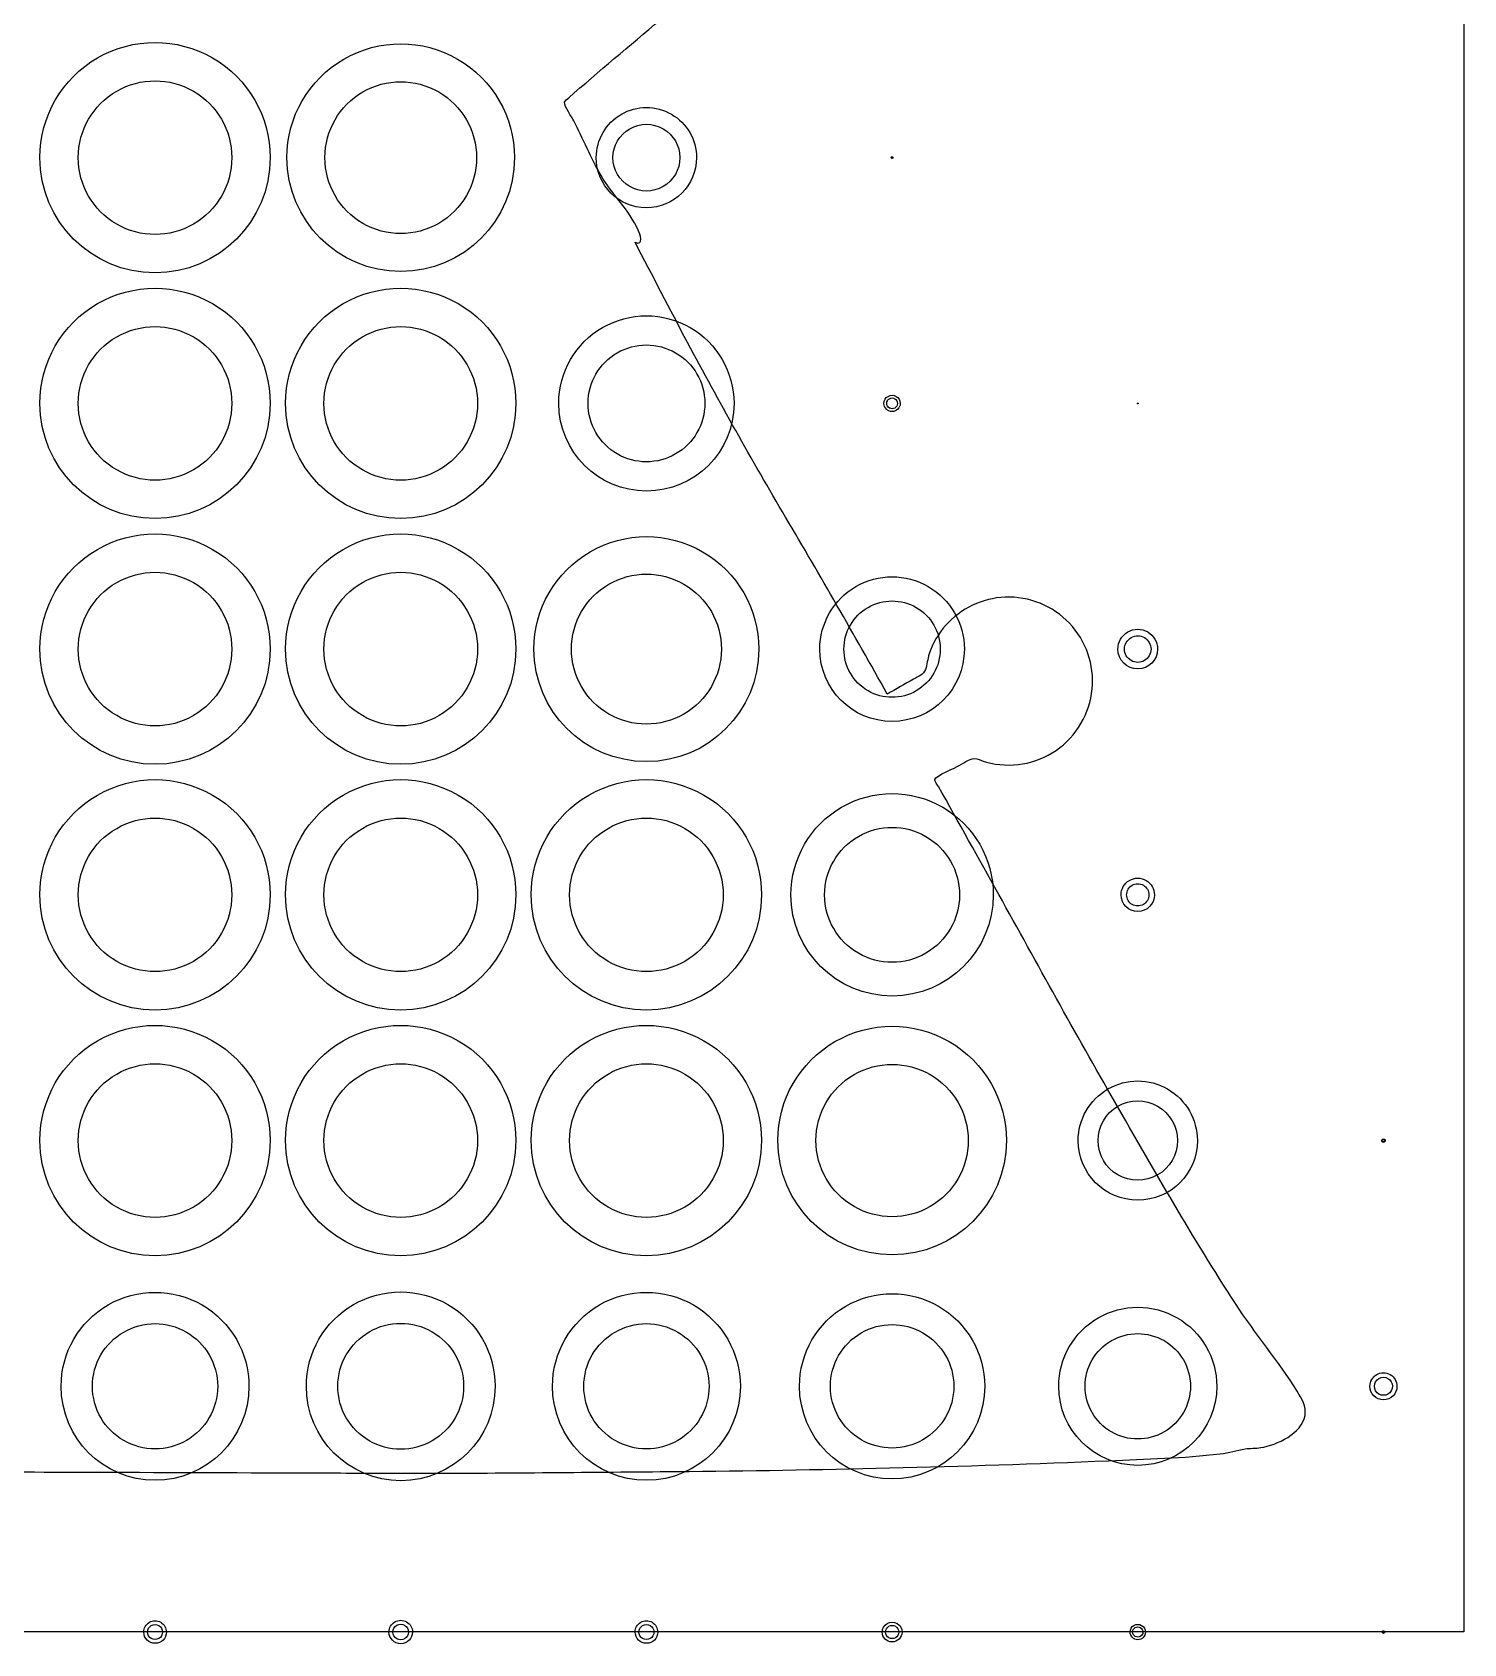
# Model space of a CAD drawing. Extents: x 9 to 391, y 39 to 560.
# Drawn here: x 297.4 to 390.6, y 39.2 to 144.2 of the extents above; entities that cross this region are included whole.
import ezdxf

# ---------------------------------------------------------------- set-up
doc = ezdxf.new("R2010")
doc.units = 0
doc.layers.add('Capa_1', color=7, linetype='CONTINUOUS')
doc.layers.add('Capa_2', color=7, linetype='CONTINUOUS')

msp = doc.modelspace()

# ---------------------------------------------------------------- linework, layer by layer
at = {"layer": 'Capa_1', "color": 7}
msp.add_lwpolyline([(9.38403, 559.9909), (390.61597, 559.9909), (390.61597, 40.0091), (9.38403, 40.0091)], close=True, dxfattribs=at)
for points in [[(332.32157, 139.881186), (334.2771, 141.616355), (336.30327, 143.278165), (338.29183, 144.975745)], [(332.65911, 138.391776), (332.54072, 138.629306), (332.02164, 139.329986), (332.05557, 139.604206)], [(332.05557, 139.604206), (332.06847, 139.708786), (332.22801, 139.797706), (332.32157, 139.881186)], [(334.43671, 134.822376), (333.77538, 135.965096), (333.24797, 137.209626), (332.65911, 138.391776)], [(336.85361, 131.274976), (336.24823, 132.594706), (335.15123, 133.587936), (334.43671, 134.822376)], [(336.64356, 130.485336), (337.24893, 130.207446), (336.96001, 131.042026), (336.85361, 131.274976)], [(340.0676, 123.945396), (338.91003, 126.116206), (337.7846, 128.305356), (336.64356, 130.485336)], [(346.45245, 112.580516), (344.24099, 116.324166), (342.11394, 120.109106), (340.0676, 123.945396)], [(353.07394, 101.062456), (350.90744, 104.927176), (348.70608, 108.766216), (346.45245, 112.580516)], [(360.74476, 107.372206), (359.26802, 107.310706), (357.8518, 106.637596), (356.87312, 105.529726)], [(364.93834, 105.673716), (363.85967, 106.810016), (362.31046, 107.437326), (360.74476, 107.372206)], [(356.87312, 105.529726), (356.39616, 104.990466), (356.02742, 104.356736), (355.79537, 103.675326)], [(366.41784, 101.400866), (366.56275, 102.959966), (366.01609, 104.538316), (364.93834, 105.673716)], [(355.79537, 103.675326), (355.68526, 103.354346), (355.67424, 102.980146), (355.55505, 102.670166)], [(354.76898, 102.030936), (354.20398, 101.708106), (353.63896, 101.385276), (353.07394, 101.062456)], [(355.55505, 102.670166), (355.41838, 102.315236), (355.13679, 102.240946), (354.76898, 102.030936)], [(364.06697, 97.398586), (365.39604, 98.310186), (366.26924, 99.796836), (366.41784, 101.400866)], [(357.75917, 96.406266), (358.17375, 96.642876), (358.46634, 96.932696), (358.90203, 96.844646)], [(358.90203, 96.844646), (359.11207, 96.802446), (359.32305, 96.687826), (359.53218, 96.630966)], [(359.53218, 96.630966), (361.07129, 96.210926), (362.75166, 96.495236), (364.06697, 97.398586)], [(356.40624, 95.050776), (356.37144, 95.113176), (356.14025, 95.418536), (356.16043, 95.491896)], [(356.16043, 95.491896), (356.23473, 95.757866), (357.51335, 96.265946), (357.75917, 96.406266)], [(360.33108, 88.019256), (359.02311, 90.363396), (357.71422, 92.706626), (356.40624, 95.050776)], [(367.88632, 74.508316), (365.3089, 78.976496), (362.84522, 83.514386), (360.33108, 88.019256)], [(375.74974, 61.37982), (372.96779, 65.65542), (370.43439, 70.09058), (367.88632, 74.508316)], [(379.77365, 55.66436), (378.53998, 57.6325), (377.0192, 59.4282), (375.74974, 61.37982)], [(380.27813, 54.09335), (380.37723, 54.6583), (380.06166, 55.20489), (379.77365, 55.66436)], [(377.40168, 51.99592), (378.44366, 52.17017), (380.07083, 52.9112), (380.27813, 54.09335)], [(367.4754, 51.14666), (369.90147, 51.24936), (372.34132, 51.30899), (374.75456, 51.59422)], [(374.75456, 51.59422), (375.31497, 51.66022), (375.83598, 51.79965), (376.38081, 51.91062)], [(376.38081, 51.91062), (376.70184, 51.97582), (377.05956, 51.93822), (377.40168, 51.99592)], [(282.49018, 50.46173), (289.17496, 50.43963), (295.85976, 50.41773), (302.54454, 50.39573)], [(302.54454, 50.39573), (307.39302, 50.38013), (312.24152, 50.36373), (317.09001, 50.34793)], [(322.93277, 50.32863), (328.39122, 50.33763), (333.84967, 50.40293), (339.3072, 50.44049)], [(339.3072, 50.44049), (343.9429, 50.47249), (348.57768, 50.57163), (353.21245, 50.67618)], [(353.21245, 50.67618), (357.96737, 50.78352), (362.72413, 50.94489), (367.4754, 51.14666)], [(317.09001, 50.34793), (319.03728, 50.34193), (320.98549, 50.32583), (322.93277, 50.32863)]]:
    msp.add_open_spline(points, degree=3, dxfattribs=at)
at = {"layer": 'Capa_2', "color": 5}
for points in [[(310.38403, 135.990904)], [(326.325198, 135.990912)], [(339.560496, 135.990909)], [(353.423241, 135.990905)], [(310.38403, 119.990904)], [(326.38403, 119.990904)], [(341.187949, 119.990909)], [(353.736969, 119.990904)], [(369.403631, 119.990907)], [(310.38403, 103.990914)], [(326.38403, 103.990914)], [(342.266377, 103.990909)], [(356.52128, 103.990905)], [(370.246772, 103.990909)], [(310.38403, 87.990914)], [(326.38403, 87.990914)], [(342.38403, 87.990914)], [(357.776184, 87.990913)], [(370.109519, 87.990906)], [(310.38403, 71.990914)], [(326.38403, 71.990914)], [(342.38403, 71.990914)], [(358.344809, 71.990909)], [(371.972256, 71.990906)], [(385.462462, 71.99091)], [(309.462456, 55.990913)], [(325.482066, 55.990911)], [(341.462456, 55.990913)], [(357.403634, 55.990911)], [(372.815399, 55.990907)], [(385.972265, 55.990914)], [(305.874223, 39.990907)], [(321.893833, 39.990914)], [(337.874223, 39.990907)], [(353.815401, 39.990914)], [(369.717358, 39.990907)], [(385.442852, 39.990912)]]:
    msp.add_lwpolyline(points, close=True, dxfattribs=at)
at = {"layer": 'Capa_2', "color": 7}
for points in [[(312.88403, 135.990904)], [(328.795786, 135.990912)], [(340.648731, 135.990909)], [(353.442849, 135.990905)], [(312.88403, 119.990904)], [(328.88403, 119.990904)], [(343.08991, 119.990909)], [(353.91344, 119.990904)], [(369.413434, 119.990907)], [(312.88403, 103.990914)], [(328.88403, 103.990914)], [(344.707553, 103.990909)], [(358.089908, 103.990905)], [(370.678145, 103.990909)], [(312.88403, 87.990914)], [(328.88403, 87.990914)], [(344.88403, 87.990914)], [(359.972262, 87.990913)], [(370.472264, 87.990906)], [(312.88403, 71.990914)], [(328.88403, 71.990914)], [(344.88403, 71.990914)], [(360.825201, 71.990909)], [(373.266374, 71.990906)], [(385.501678, 71.99091)], [(311.501672, 55.990913)], [(327.531086, 55.990911)], [(343.501672, 55.990913)], [(359.413438, 55.990911)], [(374.531086, 55.990907)], [(386.266383, 55.990914)], [(306.119321, 39.990907)], [(322.148735, 39.990914)], [(338.119321, 39.990907)], [(354.031087, 39.990914)], [(369.884025, 39.990907)], [(385.472263, 39.990912)]]:
    msp.add_lwpolyline(points, close=True, dxfattribs=at)
for points in [[(301.63403, 142.486095), (303.954538, 143.825841), (306.813522, 143.825841), (309.13403, 142.486095)], [(317.678139, 142.409688), (319.971347, 143.733672), (322.796696, 143.733672), (325.089904, 142.409688)], [(297.88403, 135.990904), (297.88403, 138.670396), (299.313522, 141.146349), (301.63403, 142.486095)], [(309.13403, 142.486095), (311.454538, 141.146349), (312.88403, 138.670396), (312.88403, 135.990904)], [(313.972257, 135.990912), (313.972257, 138.63888), (315.384931, 141.085704), (317.678139, 142.409688)], [(325.089904, 142.409688), (327.383112, 141.085704), (328.795786, 138.63888), (328.795786, 135.990912)], [(334.11932, 135.990909), (334.11932, 137.157276), (334.741569, 138.235043), (335.751673, 138.818227)], [(335.751673, 138.818227), (336.761776, 139.40141), (338.006275, 139.40141), (339.016378, 138.818227)], [(339.016378, 138.818227), (340.026482, 138.235043), (340.648731, 137.157276), (340.648731, 135.990909)], [(305.38403, 128.490904), (301.241894, 128.490904), (297.88403, 131.848769), (297.88403, 135.990904)], [(312.88403, 135.990904), (312.88403, 131.848769), (309.526165, 128.490904), (305.38403, 128.490904)], [(321.384022, 128.579147), (317.290617, 128.579147), (313.972257, 131.897507), (313.972257, 135.990912)], [(328.795786, 135.990912), (328.795786, 131.897507), (325.477426, 128.579147), (321.384022, 128.579147)], [(337.384025, 132.726203), (335.580978, 132.726203), (334.11932, 134.187862), (334.11932, 135.990909)], [(340.648731, 135.990909), (340.648731, 134.187862), (339.187073, 132.726203), (337.384025, 132.726203)], [(353.325202, 135.990905), (353.325202, 136.011921), (353.336414, 136.03134), (353.354614, 136.041848)], [(353.384025, 135.932081), (353.351538, 135.932081), (353.325202, 135.958418), (353.325202, 135.990905)], [(353.354614, 136.041848), (353.372814, 136.052355), (353.395237, 136.052355), (353.413437, 136.041848)], [(353.442849, 135.990905), (353.442849, 135.958418), (353.416513, 135.932081), (353.384025, 135.932081)], [(353.413437, 136.041848), (353.431637, 136.03134), (353.442849, 136.011921), (353.442849, 135.990905)], [(301.63403, 126.486095), (303.954538, 127.825841), (306.813522, 127.825841), (309.13403, 126.486095)], [(317.63403, 126.486095), (319.954538, 127.825841), (322.813522, 127.825841), (325.13403, 126.486095)], [(297.88403, 119.990904), (297.88403, 122.670396), (299.313522, 125.146349), (301.63403, 126.486095)], [(309.13403, 126.486095), (311.454538, 125.146349), (312.88403, 122.670396), (312.88403, 119.990904)], [(313.88403, 119.990904), (313.88403, 122.670396), (315.313522, 125.146349), (317.63403, 126.486095)], [(325.13403, 126.486095), (327.454538, 125.146349), (328.88403, 122.670396), (328.88403, 119.990904)], [(334.531086, 124.932348), (336.296492, 125.951606), (338.471562, 125.951606), (340.236969, 124.932348)], [(331.678145, 119.990909), (331.678145, 122.029424), (332.76568, 123.91309), (334.531086, 124.932348)], [(340.236969, 124.932348), (342.002375, 123.91309), (343.08991, 122.029424), (343.08991, 119.990909)], [(305.38403, 112.490904), (301.241894, 112.490904), (297.88403, 115.848769), (297.88403, 119.990904)], [(312.88403, 119.990904), (312.88403, 115.848769), (309.526165, 112.490904), (305.38403, 112.490904)], [(321.38403, 112.490904), (317.241894, 112.490904), (313.88403, 115.848769), (313.88403, 119.990904)], [(328.88403, 119.990904), (328.88403, 115.848769), (325.526165, 112.490904), (321.38403, 112.490904)], [(337.384027, 114.285026), (334.232755, 114.285026), (331.678145, 116.839637), (331.678145, 119.990909)], [(343.08991, 119.990909), (343.08991, 116.839637), (340.535299, 114.285026), (337.384027, 114.285026)], [(352.854616, 119.990904), (352.854616, 120.180045), (352.955521, 120.354818), (353.119322, 120.449388)], [(353.384028, 119.461493), (353.091642, 119.461493), (352.854616, 119.698518), (352.854616, 119.990904)], [(353.119322, 120.449388), (353.283123, 120.543959), (353.484933, 120.543959), (353.648734, 120.449388)], [(353.91344, 119.990904), (353.91344, 119.698518), (353.676414, 119.461493), (353.384028, 119.461493)], [(353.648734, 120.449388), (353.812534, 120.354818), (353.91344, 120.180045), (353.91344, 119.990904)], [(369.354611, 119.990907), (369.354611, 120.001415), (369.360217, 120.011125), (369.369317, 120.016379)], [(369.384023, 119.961496), (369.367779, 119.961496), (369.354611, 119.974664), (369.354611, 119.990907)], [(369.369317, 120.016379), (369.378417, 120.021633), (369.389629, 120.021633), (369.398729, 120.016379)], [(369.413434, 119.990907), (369.413434, 119.974664), (369.400266, 119.961496), (369.384023, 119.961496)], [(369.398729, 120.016379), (369.407829, 120.011125), (369.413434, 120.001415), (369.413434, 119.990907)], [(301.63403, 110.486105), (303.954538, 111.825851), (306.813522, 111.825851), (309.13403, 110.486105)], [(317.63403, 110.486105), (319.954538, 111.825851), (322.813522, 111.825851), (325.13403, 110.486105)], [(333.722259, 110.333272), (335.988167, 111.641494), (338.77988, 111.641494), (341.045788, 110.333272)], [(297.88403, 103.990914), (297.88403, 106.670406), (299.313522, 109.146359), (301.63403, 110.486105)], [(309.13403, 110.486105), (311.454538, 109.146359), (312.88403, 106.670406), (312.88403, 103.990914)], [(313.88403, 103.990914), (313.88403, 106.670406), (315.313522, 109.146359), (317.63403, 110.486105)], [(325.13403, 110.486105), (327.454538, 109.146359), (328.88403, 106.670406), (328.88403, 103.990914)], [(330.060494, 103.990909), (330.060494, 106.607354), (331.456351, 109.025049), (333.722259, 110.333272)], [(341.045788, 110.333272), (343.311696, 109.025049), (344.707553, 106.607354), (344.707553, 103.990909)], [(351.031085, 108.066318), (352.48709, 108.906943), (354.280962, 108.906943), (355.736967, 108.066318)], [(348.678144, 103.990905), (348.678144, 105.672154), (349.57508, 107.225693), (351.031085, 108.066318)], [(355.736967, 108.066318), (357.192972, 107.225693), (358.089908, 105.672154), (358.089908, 103.990905)], [(368.08991, 103.990909), (368.08991, 104.453252), (368.336567, 104.880475), (368.736968, 105.111647)], [(368.736968, 105.111647), (369.13737, 105.342819), (369.630685, 105.342819), (370.031086, 105.111647)], [(370.031086, 105.111647), (370.431487, 104.880475), (370.678145, 104.453252), (370.678145, 103.990909)], [(305.38403, 96.490914), (301.241894, 96.490914), (297.88403, 99.848779), (297.88403, 103.990914)], [(312.88403, 103.990914), (312.88403, 99.848779), (309.526165, 96.490914), (305.38403, 96.490914)], [(321.38403, 96.490914), (317.241894, 96.490914), (313.88403, 99.848779), (313.88403, 103.990914)], [(328.88403, 103.990914), (328.88403, 99.848779), (325.526165, 96.490914), (321.38403, 96.490914)], [(337.384024, 96.66738), (333.33935, 96.66738), (330.060494, 99.946236), (330.060494, 103.990909)], [(344.707553, 103.990909), (344.707553, 99.946236), (341.428697, 96.66738), (337.384024, 96.66738)], [(353.384026, 99.285023), (350.785039, 99.285023), (348.678144, 101.391918), (348.678144, 103.990905)], [(358.089908, 103.990905), (358.089908, 101.391918), (355.983013, 99.285023), (353.384026, 99.285023)], [(369.384027, 102.696791), (368.669306, 102.696791), (368.08991, 103.276187), (368.08991, 103.990909)], [(370.678145, 103.990909), (370.678145, 103.276187), (370.098749, 102.696791), (369.384027, 102.696791)], [(301.63403, 94.486105), (303.954538, 95.825851), (306.813522, 95.825851), (309.13403, 94.486105)], [(317.63403, 94.486105), (319.954538, 95.825851), (322.813522, 95.825851), (325.13403, 94.486105)], [(333.63403, 94.486105), (335.954538, 95.825851), (338.813522, 95.825851), (341.13403, 94.486105)], [(297.88403, 87.990914), (297.88403, 90.670406), (299.313522, 93.146359), (301.63403, 94.486105)], [(309.13403, 94.486105), (311.454538, 93.146359), (312.88403, 90.670406), (312.88403, 87.990914)], [(313.88403, 87.990914), (313.88403, 90.670406), (315.313522, 93.146359), (317.63403, 94.486105)], [(325.13403, 94.486105), (327.454538, 93.146359), (328.88403, 90.670406), (328.88403, 87.990914)], [(329.88403, 87.990914), (329.88403, 90.670406), (331.313522, 93.146359), (333.63403, 94.486105)], [(341.13403, 94.486105), (343.454538, 93.146359), (344.88403, 90.670406), (344.88403, 87.990914)], [(350.089909, 93.696492), (352.128317, 94.873367), (354.639738, 94.873367), (356.678145, 93.696492)], [(346.795792, 87.990913), (346.795792, 90.344662), (348.051502, 92.519617), (350.089909, 93.696492)], [(356.678145, 93.696492), (358.716552, 92.519617), (359.972262, 90.344662), (359.972262, 87.990913)], [(368.295793, 87.990906), (368.295793, 88.379695), (368.50321, 88.738951), (368.839911, 88.933346)], [(368.839911, 88.933346), (369.176612, 89.12774), (369.591445, 89.12774), (369.928146, 88.933346)], [(369.928146, 88.933346), (370.264847, 88.738951), (370.472264, 88.379695), (370.472264, 87.990906)], [(305.38403, 80.490914), (301.241894, 80.490914), (297.88403, 83.848778), (297.88403, 87.990914)], [(312.88403, 87.990914), (312.88403, 83.848779), (309.526165, 80.490914), (305.38403, 80.490914)], [(321.38403, 80.490914), (317.241894, 80.490914), (313.88403, 83.848778), (313.88403, 87.990914)], [(328.88403, 87.990914), (328.88403, 83.848779), (325.526165, 80.490914), (321.38403, 80.490914)], [(337.38403, 80.490914), (333.241894, 80.490914), (329.88403, 83.848778), (329.88403, 87.990914)], [(344.88403, 87.990914), (344.88403, 83.848779), (341.526165, 80.490914), (337.38403, 80.490914)], [(353.384027, 81.402677), (349.745445, 81.402677), (346.795792, 84.352331), (346.795792, 87.990913)], [(359.972262, 87.990913), (359.972262, 84.352331), (357.022609, 81.402677), (353.384027, 81.402677)], [(369.384028, 86.902671), (368.783013, 86.902671), (368.295793, 87.389891), (368.295793, 87.990906)], [(370.472264, 87.990906), (370.472264, 87.389891), (369.985044, 86.902671), (369.384028, 86.902671)], [(301.63403, 78.486105), (303.954538, 79.825851), (306.813522, 79.825851), (309.13403, 78.486105)], [(317.63403, 78.486105), (319.954538, 79.825851), (322.813522, 79.825851), (325.13403, 78.486105)], [(333.63403, 78.486105), (335.954538, 79.825851), (338.813522, 79.825851), (341.13403, 78.486105)], [(349.663436, 78.435157), (351.965744, 79.764395), (354.802304, 79.764395), (357.104612, 78.435157)], [(297.88403, 71.990914), (297.88403, 74.670406), (299.313522, 77.146359), (301.63403, 78.486105)], [(309.13403, 78.486105), (311.454538, 77.146359), (312.88403, 74.670406), (312.88403, 71.990914)], [(313.88403, 71.990914), (313.88403, 74.670406), (315.313522, 77.146359), (317.63403, 78.486105)], [(325.13403, 78.486105), (327.454538, 77.146359), (328.88403, 74.670406), (328.88403, 71.990914)], [(329.88403, 71.990914), (329.88403, 74.670406), (331.313522, 77.146359), (333.63403, 78.486105)], [(341.13403, 78.486105), (343.454538, 77.146359), (344.88403, 74.670406), (344.88403, 71.990914)], [(345.942848, 71.990909), (345.942848, 74.649385), (347.361128, 77.105919), (349.663436, 78.435157)], [(357.104612, 78.435157), (359.40692, 77.105919), (360.825201, 74.649385), (360.825201, 71.990909)], [(367.442845, 75.353122), (368.644049, 76.046637), (370.123994, 76.046637), (371.325198, 75.353122)], [(365.501669, 71.990906), (365.501669, 73.377937), (366.241641, 74.659606), (367.442845, 75.353122)], [(371.325198, 75.353122), (372.526402, 74.659606), (373.266374, 73.377937), (373.266374, 71.990906)], [(305.38403, 64.490914), (301.241894, 64.490914), (297.88403, 67.848778), (297.88403, 71.990914)], [(312.88403, 71.990914), (312.88403, 67.848779), (309.526165, 64.490914), (305.38403, 64.490914)], [(321.38403, 64.490914), (317.241894, 64.490914), (313.88403, 67.848778), (313.88403, 71.990914)], [(328.88403, 71.990914), (328.88403, 67.848779), (325.526165, 64.490914), (321.38403, 64.490914)], [(337.38403, 64.490914), (333.241894, 64.490914), (329.88403, 67.848778), (329.88403, 71.990914)], [(344.88403, 71.990914), (344.88403, 67.848779), (341.526165, 64.490914), (337.38403, 64.490914)], [(353.384024, 64.549733), (349.274376, 64.549733), (345.942848, 67.881261), (345.942848, 71.990909)], [(360.825201, 71.990909), (360.825201, 67.881261), (357.493673, 64.549733), (353.384024, 64.549733)], [(369.384021, 68.108553), (367.239857, 68.108553), (365.501669, 69.846741), (365.501669, 71.990906)], [(373.266374, 71.990906), (373.266374, 69.846741), (371.528186, 68.108553), (369.384021, 68.108553)], [(385.266384, 71.99091), (385.266384, 72.032941), (385.288807, 72.07178), (385.325207, 72.092795)], [(385.384031, 71.873263), (385.319056, 71.873263), (385.266384, 71.925935), (385.266384, 71.99091)], [(385.325207, 72.092795), (385.361607, 72.113811), (385.406454, 72.113811), (385.442854, 72.092795)], [(385.501678, 71.99091), (385.501678, 71.925935), (385.449005, 71.873263), (385.384031, 71.873263)], [(385.442854, 72.092795), (385.479254, 72.07178), (385.501678, 72.032941), (385.501678, 71.99091)], [(302.325201, 61.288951), (304.218008, 62.381763), (306.550042, 62.381763), (308.442848, 61.288951)], [(318.310498, 61.31442), (320.212404, 62.412486), (322.55565, 62.412486), (324.457557, 61.31442)], [(334.325201, 61.288951), (336.218008, 62.381763), (338.550042, 62.381763), (340.442848, 61.288951)], [(350.369321, 61.212535), (352.234827, 62.289585), (354.533226, 62.289585), (356.398732, 61.212535)], [(299.266377, 55.990913), (299.266377, 58.176538), (300.432394, 60.196139), (302.325201, 61.288951)], [(308.442848, 61.288951), (310.335655, 60.196139), (311.501672, 58.176538), (311.501672, 55.990913)], [(315.236968, 55.990911), (315.236968, 58.187043), (316.408591, 60.216353), (318.310498, 61.31442)], [(324.457557, 61.31442), (326.359463, 60.216353), (327.531086, 58.187043), (327.531086, 55.990911)], [(331.266377, 55.990913), (331.266377, 58.176538), (332.432394, 60.196139), (334.325201, 61.288951)], [(340.442848, 61.288951), (342.335655, 60.196139), (343.501672, 58.176538), (343.501672, 55.990913)], [(347.354615, 55.990911), (347.354615, 58.145012), (348.503814, 60.135484), (350.369321, 61.212535)], [(356.398732, 61.212535), (358.264239, 60.135484), (359.413438, 58.145012), (359.413438, 55.990911)], [(366.810497, 60.448391), (368.403003, 61.367824), (370.365051, 61.367824), (371.957556, 60.448391)], [(364.236968, 55.990907), (364.236968, 57.829774), (365.217992, 59.528957), (366.810497, 60.448391)], [(371.957556, 60.448391), (373.550062, 59.528957), (374.531086, 57.829774), (374.531086, 55.990907)], [(384.501677, 55.990914), (384.501677, 56.306148), (384.669852, 56.597437), (384.942853, 56.755054)], [(384.942853, 56.755054), (385.215854, 56.912671), (385.552205, 56.912671), (385.825206, 56.755054)], [(385.825206, 56.755054), (386.098207, 56.597437), (386.266383, 56.306148), (386.266383, 55.990914)], [(305.384025, 49.873266), (302.005341, 49.873266), (299.266377, 52.61223), (299.266377, 55.990913)], [(311.501672, 55.990913), (311.501672, 52.61223), (308.762708, 49.873266), (305.384025, 49.873266)], [(321.384027, 49.843852), (317.9891, 49.843852), (315.236968, 52.595984), (315.236968, 55.990911)], [(327.531086, 55.990911), (327.531086, 52.595984), (324.778954, 49.843852), (321.384027, 49.843852)], [(337.384025, 49.873266), (334.005341, 49.873266), (331.266377, 52.61223), (331.266377, 55.990913)], [(343.501672, 55.990913), (343.501672, 52.61223), (340.762708, 49.873266), (337.384025, 49.873266)], [(353.384027, 49.961499), (350.054074, 49.961499), (347.354615, 52.660959), (347.354615, 55.990911)], [(359.413438, 55.990911), (359.413438, 52.660959), (356.713979, 49.961499), (353.384027, 49.961499)], [(369.384027, 50.843848), (366.541385, 50.843848), (364.236968, 53.148265), (364.236968, 55.990907)], [(374.531086, 55.990907), (374.531086, 53.148265), (372.226669, 50.843848), (369.384027, 50.843848)], [(385.38403, 55.108561), (384.89672, 55.108561), (384.501677, 55.503604), (384.501677, 55.990914)], [(386.266383, 55.990914), (386.266383, 55.503604), (385.87134, 55.108561), (385.38403, 55.108561)], [(304.648732, 39.990907), (304.648732, 40.253602), (304.788879, 40.496342), (305.016379, 40.62769)], [(305.384027, 39.255613), (304.977935, 39.255613), (304.648732, 39.584815), (304.648732, 39.990907)], [(305.016379, 40.62769), (305.24388, 40.759038), (305.524173, 40.759038), (305.751674, 40.62769)], [(306.119321, 39.990907), (306.119321, 39.584815), (305.790118, 39.255613), (305.384027, 39.255613)], [(305.751674, 40.62769), (305.979174, 40.496342), (306.119321, 40.253602), (306.119321, 39.990907)], [(320.619323, 39.990914), (320.619323, 40.264117), (320.765075, 40.516567), (321.001676, 40.653169)], [(321.384029, 39.226208), (320.961694, 39.226208), (320.619323, 39.568579), (320.619323, 39.990914)], [(321.001676, 40.653169), (321.238277, 40.78977), (321.529781, 40.78977), (321.766382, 40.653169)], [(322.148735, 39.990914), (322.148735, 39.568579), (321.806365, 39.226208), (321.384029, 39.226208)], [(321.766382, 40.653169), (322.002983, 40.516567), (322.148735, 40.264117), (322.148735, 39.990914)], [(336.648732, 39.990907), (336.648732, 40.253602), (336.788879, 40.496342), (337.016379, 40.62769)], [(337.384027, 39.255613), (336.977935, 39.255613), (336.648732, 39.584815), (336.648732, 39.990907)], [(337.016379, 40.62769), (337.24388, 40.759038), (337.524173, 40.759038), (337.751674, 40.62769)], [(338.119321, 39.990907), (338.119321, 39.584815), (337.790118, 39.255613), (337.384027, 39.255613)], [(337.751674, 40.62769), (337.979174, 40.496342), (338.119321, 40.253602), (338.119321, 39.990907)], [(352.73697, 39.990914), (352.73697, 40.222086), (352.860298, 40.435698), (353.060499, 40.551284)], [(353.384028, 39.343856), (353.026668, 39.343856), (352.73697, 39.633554), (352.73697, 39.990914)], [(353.060499, 40.551284), (353.2607, 40.666869), (353.507357, 40.666869), (353.707558, 40.551284)], [(354.031087, 39.990914), (354.031087, 39.633554), (353.741389, 39.343856), (353.384028, 39.343856)], [(353.707558, 40.551284), (353.907759, 40.435698), (354.031087, 40.222086), (354.031087, 39.990914)], [(368.884025, 39.990907), (368.884025, 40.16954), (368.979325, 40.334603), (369.134025, 40.42392)], [(369.384025, 39.490907), (369.107883, 39.490907), (368.884025, 39.714765), (368.884025, 39.990907)], [(369.134025, 40.42392), (369.288726, 40.513236), (369.479325, 40.513236), (369.634025, 40.42392)], [(369.884025, 39.990907), (369.884025, 39.714765), (369.660168, 39.490907), (369.384025, 39.490907)], [(369.634025, 40.42392), (369.788726, 40.334603), (369.884025, 40.16954), (369.884025, 39.990907)], [(385.295793, 39.990912), (385.295793, 40.022436), (385.31261, 40.051565), (385.33991, 40.067326)], [(385.384028, 39.902677), (385.335297, 39.902677), (385.295793, 39.942181), (385.295793, 39.990912)], [(385.33991, 40.067326), (385.367211, 40.083088), (385.400846, 40.083088), (385.428146, 40.067326)], [(385.472263, 39.990912), (385.472263, 39.942181), (385.432759, 39.902677), (385.384028, 39.902677)], [(385.428146, 40.067326), (385.455446, 40.051565), (385.472263, 40.022436), (385.472263, 39.990912)]]:
    msp.add_open_spline(points, degree=3, dxfattribs=at)
at = {"layer": 'Capa_2', "color": 5}
for points in [[(302.88403, 140.321031), (304.431035, 141.214195), (306.337024, 141.214195), (307.88403, 140.321031)], [(318.913433, 140.270096), (320.442239, 141.152752), (322.325804, 141.152752), (323.85461, 140.270096)], [(300.38403, 135.990904), (300.38403, 137.777232), (301.337024, 139.427867), (302.88403, 140.321031)], [(307.88403, 140.321031), (309.431035, 139.427867), (310.38403, 137.777232), (310.38403, 135.990904)], [(316.442845, 135.990912), (316.442845, 137.756224), (317.384628, 139.38744), (318.913433, 140.270096)], [(323.85461, 140.270096), (325.383415, 139.38744), (326.325198, 137.756224), (326.325198, 135.990912)], [(335.207555, 135.990909), (335.207555, 136.768487), (335.622388, 137.486998), (336.29579, 137.875787)], [(336.29579, 137.875787), (336.969192, 138.264576), (337.798858, 138.264576), (338.472261, 137.875787)], [(338.472261, 137.875787), (339.145663, 137.486998), (339.560496, 136.768487), (339.560496, 135.990909)], [(302.88403, 131.660777), (301.337024, 132.553941), (300.38403, 134.204576), (300.38403, 135.990904)], [(310.38403, 135.990904), (310.38403, 134.204576), (309.431035, 132.553941), (307.88403, 131.660777)], [(318.913433, 131.711727), (317.384628, 132.594384), (316.442845, 134.225599), (316.442845, 135.990912)], [(326.325198, 135.990912), (326.325198, 134.225599), (325.383415, 132.594384), (323.85461, 131.711727)], [(336.29579, 134.10603), (335.622388, 134.494819), (335.207555, 135.213331), (335.207555, 135.990909)], [(339.560496, 135.990909), (339.560496, 135.213331), (339.145663, 134.494819), (338.472261, 134.10603)], [(353.34481, 135.990905), (353.34481, 136.004915), (353.352284, 136.017862), (353.364418, 136.024867)], [(353.364418, 135.956943), (353.352284, 135.963948), (353.34481, 135.976895), (353.34481, 135.990905)], [(353.364418, 136.024867), (353.376551, 136.031872), (353.3915, 136.031872), (353.403633, 136.024867)], [(353.403633, 135.956943), (353.3915, 135.949938), (353.376551, 135.949938), (353.364418, 135.956943)], [(353.403633, 136.024867), (353.415767, 136.017862), (353.423241, 136.004915), (353.423241, 135.990905)], [(353.423241, 135.990905), (353.423241, 135.976895), (353.415767, 135.963948), (353.403633, 135.956943)], [(338.472261, 134.10603), (337.798858, 133.717241), (336.969192, 133.717241), (336.29579, 134.10603)], [(307.88403, 131.660777), (306.337024, 130.767613), (304.431035, 130.767613), (302.88403, 131.660777)], [(323.85461, 131.711727), (322.325804, 130.829071), (320.442239, 130.829071), (318.913433, 131.711727)], [(302.88403, 124.321031), (304.431035, 125.214195), (306.337024, 125.214195), (307.88403, 124.321031)], [(318.88403, 124.321031), (320.431035, 125.214195), (322.337024, 125.214195), (323.88403, 124.321031)], [(300.38403, 119.990904), (300.38403, 121.777232), (301.337024, 123.427867), (302.88403, 124.321031)], [(307.88403, 124.321031), (309.431035, 123.427867), (310.38403, 121.777232), (310.38403, 119.990904)], [(316.38403, 119.990904), (316.38403, 121.777232), (317.337024, 123.427867), (318.88403, 124.321031)], [(323.88403, 124.321031), (325.431035, 123.427867), (326.38403, 121.777232), (326.38403, 119.990904)], [(335.482066, 123.285201), (336.659004, 123.964707), (338.109051, 123.964707), (339.285988, 123.285201)], [(333.580106, 119.990909), (333.580106, 121.349919), (334.305129, 122.605696), (335.482066, 123.285201)], [(339.285988, 123.285201), (340.462926, 122.605696), (341.187949, 121.349919), (341.187949, 119.990909)], [(302.88403, 115.660777), (301.337024, 116.553941), (300.38403, 118.204576), (300.38403, 119.990904)], [(310.38403, 119.990904), (310.38403, 118.204576), (309.431035, 116.553941), (307.88403, 115.660777)], [(318.88403, 115.660777), (317.337024, 116.553941), (316.38403, 118.204576), (316.38403, 119.990904)], [(326.38403, 119.990904), (326.38403, 118.204576), (325.431035, 116.553941), (323.88403, 115.660777)], [(335.482066, 116.696616), (334.305129, 117.376121), (333.580106, 118.631898), (333.580106, 119.990909)], [(341.187949, 119.990909), (341.187949, 118.631898), (340.462926, 117.376121), (339.285988, 116.696616)], [(353.031087, 119.990904), (353.031087, 120.116998), (353.098357, 120.233514), (353.207557, 120.29656)], [(353.207557, 119.685248), (353.098357, 119.748295), (353.031087, 119.864811), (353.031087, 119.990904)], [(353.207557, 120.29656), (353.316758, 120.359607), (353.451298, 120.359607), (353.560498, 120.29656)], [(353.560498, 119.685248), (353.451298, 119.622202), (353.316758, 119.622202), (353.207557, 119.685248)], [(353.560498, 120.29656), (353.669699, 120.233514), (353.736969, 120.116998), (353.736969, 119.990904)], [(353.736969, 119.990904), (353.736969, 119.864811), (353.669699, 119.748295), (353.560498, 119.685248)], [(369.364415, 119.990907), (369.364415, 119.997913), (369.368152, 120.004386), (369.374219, 120.007888)], [(369.374219, 119.973927), (369.368152, 119.977429), (369.364415, 119.983902), (369.364415, 119.990907)], [(369.374219, 120.007888), (369.380285, 120.011391), (369.38776, 120.011391), (369.393827, 120.007888)], [(369.393827, 119.973927), (369.38776, 119.970424), (369.380285, 119.970424), (369.374219, 119.973927)], [(369.393827, 120.007888), (369.399893, 120.004386), (369.403631, 119.997913), (369.403631, 119.990907)], [(369.403631, 119.990907), (369.403631, 119.983902), (369.399893, 119.977429), (369.393827, 119.973927)], [(339.285988, 116.696616), (338.109051, 116.017111), (336.659004, 116.017111), (335.482066, 116.696616)], [(307.88403, 115.660777), (306.337024, 114.767613), (304.431035, 114.767613), (302.88403, 115.660777)], [(323.88403, 115.660777), (322.337024, 114.767613), (320.431035, 114.767613), (318.88403, 115.660777)], [(302.88403, 108.321041), (304.431035, 109.214205), (306.337024, 109.214205), (307.88403, 108.321041)], [(318.88403, 108.321041), (320.431035, 109.214205), (322.337024, 109.214205), (323.88403, 108.321041)], [(300.38403, 103.990914), (300.38403, 105.777242), (301.337024, 107.427877), (302.88403, 108.321041)], [(307.88403, 108.321041), (309.431035, 107.427877), (310.38403, 105.777242), (310.38403, 103.990914)], [(316.38403, 103.990914), (316.38403, 105.777242), (317.337024, 107.427877), (318.88403, 108.321041)], [(323.88403, 108.321041), (325.431035, 107.427877), (326.38403, 105.777242), (326.38403, 103.990914)], [(332.501671, 103.990909), (332.501671, 105.735206), (333.432242, 107.347003), (334.942847, 108.219151)], [(334.942847, 108.219151), (336.453452, 109.091299), (338.314595, 109.091299), (339.8252, 108.219151)], [(339.8252, 108.219151), (341.335805, 107.347003), (342.266377, 105.735206), (342.266377, 103.990909)], [(351.815398, 106.707847), (352.786068, 107.268263), (353.981983, 107.268263), (354.952653, 106.707847)], [(350.246771, 103.990905), (350.246771, 105.111738), (350.844728, 106.14743), (351.815398, 106.707847)], [(354.952653, 106.707847), (355.923323, 106.14743), (356.52128, 105.111738), (356.52128, 103.990905)], [(302.88403, 99.660787), (301.337024, 100.553951), (300.38403, 102.204586), (300.38403, 103.990914)], [(310.38403, 103.990914), (310.38403, 102.204586), (309.431035, 100.553951), (307.88403, 99.660787)], [(318.88403, 99.660787), (317.337024, 100.553951), (316.38403, 102.204586), (316.38403, 103.990914)], [(326.38403, 103.990914), (326.38403, 102.204586), (325.431035, 100.553951), (323.88403, 99.660787)], [(334.942847, 99.762668), (333.432242, 100.634816), (332.501671, 102.246613), (332.501671, 103.990909)], [(342.266377, 103.990909), (342.266377, 102.246613), (341.335805, 100.634816), (339.8252, 99.762668)], [(351.815398, 101.273962), (350.844728, 101.834379), (350.246771, 102.870071), (350.246771, 103.990905)], [(356.52128, 103.990905), (356.52128, 102.870071), (355.923323, 101.834379), (354.952653, 101.273962)], [(368.521282, 103.990909), (368.521282, 104.299138), (368.68572, 104.583953), (368.952655, 104.738068)], [(368.952655, 103.243749), (368.68572, 103.397864), (368.521282, 103.682679), (368.521282, 103.990909)], [(368.952655, 104.738068), (369.219589, 104.892182), (369.548465, 104.892182), (369.8154, 104.738068)], [(369.8154, 104.738068), (370.082334, 104.583953), (370.246772, 104.299138), (370.246772, 103.990909)], [(370.246772, 103.990909), (370.246772, 103.682679), (370.082334, 103.397864), (369.8154, 103.243749)], [(369.8154, 103.243749), (369.548465, 103.089635), (369.219589, 103.089635), (368.952655, 103.243749)], [(354.952653, 101.273962), (353.981983, 100.713546), (352.786068, 100.713546), (351.815398, 101.273962)], [(339.8252, 99.762668), (338.314595, 98.890519), (336.453452, 98.890519), (334.942847, 99.762668)], [(307.88403, 99.660787), (306.337024, 98.767623), (304.431035, 98.767623), (302.88403, 99.660787)], [(323.88403, 99.660787), (322.337024, 98.767623), (320.431035, 98.767623), (318.88403, 99.660787)], [(302.88403, 92.321041), (304.431035, 93.214205), (306.337024, 93.214205), (307.88403, 92.321041)], [(318.88403, 92.321041), (320.431035, 93.214205), (322.337024, 93.214205), (323.88403, 92.321041)], [(334.88403, 92.321041), (336.431035, 93.214205), (338.337024, 93.214205), (339.88403, 92.321041)], [(351.187949, 91.794632), (352.546887, 92.579215), (354.221167, 92.579215), (355.580106, 91.794632)], [(300.38403, 87.990914), (300.38403, 89.777242), (301.337024, 91.427877), (302.88403, 92.321041)], [(307.88403, 92.321041), (309.431035, 91.427877), (310.38403, 89.777242), (310.38403, 87.990914)], [(316.38403, 87.990914), (316.38403, 89.777242), (317.337024, 91.427877), (318.88403, 92.321041)], [(323.88403, 92.321041), (325.431035, 91.427877), (326.38403, 89.777242), (326.38403, 87.990914)], [(332.38403, 87.990914), (332.38403, 89.777242), (333.337024, 91.427877), (334.88403, 92.321041)], [(339.88403, 92.321041), (341.431035, 91.427877), (342.38403, 89.777242), (342.38403, 87.990914)], [(348.99187, 87.990913), (348.99187, 89.560079), (349.829011, 91.010049), (351.187949, 91.794632)], [(355.580106, 91.794632), (356.939044, 91.010049), (357.776184, 89.560079), (357.776184, 87.990913)], [(368.658538, 87.990906), (368.658538, 88.250099), (368.796816, 88.489603), (369.021283, 88.619199)], [(369.021283, 88.619199), (369.245751, 88.748795), (369.522306, 88.748795), (369.746774, 88.619199)], [(369.746774, 88.619199), (369.971241, 88.489603), (370.109519, 88.250099), (370.109519, 87.990906)], [(302.88403, 83.660787), (301.337024, 84.553951), (300.38403, 86.204586), (300.38403, 87.990914)], [(310.38403, 87.990914), (310.38403, 86.204586), (309.431035, 84.553951), (307.88403, 83.660787)], [(318.88403, 83.660787), (317.337024, 84.553951), (316.38403, 86.204586), (316.38403, 87.990914)], [(326.38403, 87.990914), (326.38403, 86.204586), (325.431035, 84.553951), (323.88403, 83.660787)], [(334.88403, 83.660787), (333.337024, 84.553951), (332.38403, 86.204586), (332.38403, 87.990914)], [(342.38403, 87.990914), (342.38403, 86.204586), (341.431035, 84.553951), (339.88403, 83.660787)], [(351.187949, 84.187193), (349.829011, 84.971776), (348.99187, 86.421746), (348.99187, 87.990913)], [(357.776184, 87.990913), (357.776184, 86.421746), (356.939044, 84.971776), (355.580106, 84.187193)], [(369.021283, 87.362613), (368.796816, 87.49221), (368.658538, 87.731714), (368.658538, 87.990906)], [(369.746774, 87.362613), (369.522306, 87.233017), (369.245751, 87.233017), (369.021283, 87.362613)], [(370.109519, 87.990906), (370.109519, 87.731714), (369.971241, 87.49221), (369.746774, 87.362613)], [(355.580106, 84.187193), (354.221167, 83.40261), (352.546887, 83.40261), (351.187949, 84.187193)], [(307.88403, 83.660787), (306.337024, 82.767623), (304.431035, 82.767623), (302.88403, 83.660787)], [(323.88403, 83.660787), (322.337024, 82.767623), (320.431035, 82.767623), (318.88403, 83.660787)], [(339.88403, 83.660787), (338.337024, 82.767623), (336.431035, 82.767623), (334.88403, 83.660787)], [(302.88403, 76.321041), (304.431035, 77.214205), (306.337024, 77.214205), (307.88403, 76.321041)], [(318.88403, 76.321041), (320.431035, 77.214205), (322.337024, 77.214205), (323.88403, 76.321041)], [(334.88403, 76.321041), (336.431035, 77.214205), (338.337024, 77.214205), (339.88403, 76.321041)], [(350.903632, 76.287074), (352.438504, 77.173233), (354.329544, 77.173233), (355.864416, 76.287074)], [(300.38403, 71.990914), (300.38403, 73.777242), (301.337024, 75.427877), (302.88403, 76.321041)], [(307.88403, 76.321041), (309.431035, 75.427877), (310.38403, 73.777242), (310.38403, 71.990914)], [(316.38403, 71.990914), (316.38403, 73.777242), (317.337024, 75.427877), (318.88403, 76.321041)], [(323.88403, 76.321041), (325.431035, 75.427877), (326.38403, 73.777242), (326.38403, 71.990914)], [(332.38403, 71.990914), (332.38403, 73.777242), (333.337024, 75.427877), (334.88403, 76.321041)], [(339.88403, 76.321041), (341.431035, 75.427877), (342.38403, 73.777242), (342.38403, 71.990914)], [(348.42324, 71.990909), (348.42324, 73.763227), (349.36876, 75.400916), (350.903632, 76.287074)], [(355.864416, 76.287074), (357.399288, 75.400916), (358.344809, 73.763227), (358.344809, 71.990909)], [(368.089904, 74.232383), (368.890706, 74.694727), (369.877336, 74.694727), (370.678139, 74.232383)], [(366.795786, 71.990906), (366.795786, 72.915593), (367.289101, 73.770039), (368.089904, 74.232383)], [(370.678139, 74.232383), (371.478942, 73.770039), (371.972256, 72.915593), (371.972256, 71.990906)], [(302.88403, 67.660787), (301.337024, 68.553951), (300.38403, 70.204586), (300.38403, 71.990914)], [(310.38403, 71.990914), (310.38403, 70.204586), (309.431035, 68.553951), (307.88403, 67.660787)], [(318.88403, 67.660787), (317.337024, 68.553951), (316.38403, 70.204586), (316.38403, 71.990914)], [(326.38403, 71.990914), (326.38403, 70.204586), (325.431035, 68.553951), (323.88403, 67.660787)], [(334.88403, 67.660787), (333.337024, 68.553951), (332.38403, 70.204586), (332.38403, 71.990914)], [(342.38403, 71.990914), (342.38403, 70.204586), (341.431035, 68.553951), (339.88403, 67.660787)], [(350.903632, 67.694744), (349.36876, 68.580903), (348.42324, 70.218592), (348.42324, 71.990909)], [(358.344809, 71.990909), (358.344809, 70.218592), (357.399288, 68.580903), (355.864416, 67.694744)], [(368.089904, 69.749428), (367.289101, 70.211772), (366.795786, 71.066218), (366.795786, 71.990906)], [(371.972256, 71.990906), (371.972256, 71.066218), (371.478942, 70.211772), (370.678139, 69.749428)], [(385.305599, 71.99091), (385.305599, 72.018931), (385.320548, 72.044823), (385.344815, 72.058833)], [(385.344815, 71.922986), (385.320548, 71.936997), (385.305599, 71.962889), (385.305599, 71.99091)], [(385.344815, 72.058833), (385.369082, 72.072844), (385.39898, 72.072844), (385.423246, 72.058833)], [(385.423246, 71.922986), (385.39898, 71.908976), (385.369082, 71.908976), (385.344815, 71.922986)], [(385.423246, 72.058833), (385.447513, 72.044823), (385.462462, 72.018931), (385.462462, 71.99091)], [(385.462462, 71.99091), (385.462462, 71.962889), (385.447513, 71.936997), (385.423246, 71.922986)], [(370.678139, 69.749428), (369.877336, 69.287085), (368.890706, 69.287085), (368.089904, 69.749428)], [(307.88403, 67.660787), (306.337024, 66.767623), (304.431035, 66.767623), (302.88403, 67.660787)], [(323.88403, 67.660787), (322.337024, 66.767623), (320.431035, 66.767623), (318.88403, 67.660787)], [(339.88403, 67.660787), (338.337024, 66.767623), (336.431035, 66.767623), (334.88403, 67.660787)], [(355.864416, 67.694744), (354.329544, 66.808585), (352.438504, 66.808585), (350.903632, 67.694744)], [(303.344809, 59.522938), (304.60668, 60.25148), (306.161369, 60.25148), (307.42324, 59.522938)], [(319.335007, 59.539917), (320.602945, 60.271961), (322.165109, 60.271961), (323.433047, 59.539917)], [(335.344809, 59.522938), (336.60668, 60.25148), (338.161369, 60.25148), (339.42324, 59.522938)], [(351.374223, 59.471993), (352.617894, 60.190027), (354.150159, 60.190027), (355.39383, 59.471993)], [(301.305593, 55.990913), (301.305593, 57.447996), (302.082938, 58.794397), (303.344809, 59.522938)], [(307.42324, 59.522938), (308.685111, 58.794397), (309.462456, 57.447996), (309.462456, 55.990913)], [(317.285988, 55.990911), (317.285988, 57.454999), (318.06707, 58.807873), (319.335007, 59.539917)], [(323.433047, 59.539917), (324.700984, 58.807873), (325.482066, 57.454999), (325.482066, 55.990911)], [(333.305593, 55.990913), (333.305593, 57.447996), (334.082938, 58.794397), (335.344809, 59.522938)], [(339.42324, 59.522938), (340.685111, 58.794397), (341.462456, 57.447996), (341.462456, 55.990913)], [(349.364419, 55.990911), (349.364419, 57.426978), (350.130552, 58.75396), (351.374223, 59.471993)], [(355.39383, 59.471993), (356.637501, 58.75396), (357.403634, 57.426978), (357.403634, 55.990911)], [(365.952654, 55.990907), (365.952654, 57.216818), (366.60667, 58.349607), (367.66834, 58.962563)], [(367.66834, 58.962563), (368.730011, 59.575518), (370.038043, 59.575518), (371.099713, 58.962563)], [(371.099713, 58.962563), (372.161383, 58.349607), (372.815399, 57.216818), (372.815399, 55.990907)], [(303.344809, 52.458888), (302.082938, 53.18743), (301.305593, 54.53383), (301.305593, 55.990913)], [(309.462456, 55.990913), (309.462456, 54.53383), (308.685111, 53.18743), (307.42324, 52.458888)], [(319.335007, 52.441905), (318.06707, 53.173949), (317.285988, 54.526822), (317.285988, 55.990911)], [(325.482066, 55.990911), (325.482066, 54.526822), (324.700984, 53.173949), (323.433047, 52.441905)], [(335.344809, 52.458888), (334.082938, 53.18743), (333.305593, 54.53383), (333.305593, 55.990913)], [(341.462456, 55.990913), (341.462456, 54.53383), (340.685111, 53.18743), (339.42324, 52.458888)], [(351.374223, 52.509828), (350.130552, 53.227862), (349.364419, 54.554843), (349.364419, 55.990911)], [(357.403634, 55.990911), (357.403634, 54.554843), (356.637501, 53.227862), (355.39383, 52.509828)], [(367.66834, 53.019251), (366.60667, 53.632207), (365.952654, 54.764995), (365.952654, 55.990907)], [(372.815399, 55.990907), (372.815399, 54.764995), (372.161383, 53.632207), (371.099713, 53.019251)], [(384.795795, 55.990914), (384.795795, 56.20107), (384.907912, 56.395263), (385.089912, 56.500341)], [(385.089912, 55.481487), (384.907912, 55.586565), (384.795795, 55.780758), (384.795795, 55.990914)], [(385.089912, 56.500341), (385.271913, 56.605419), (385.496147, 56.605419), (385.678147, 56.500341)], [(385.678147, 56.500341), (385.860148, 56.395263), (385.972265, 56.20107), (385.972265, 55.990914)], [(385.972265, 55.990914), (385.972265, 55.780758), (385.860148, 55.586565), (385.678147, 55.481487)], [(385.678147, 55.481487), (385.496147, 55.376409), (385.271913, 55.376409), (385.089912, 55.481487)], [(355.39383, 52.509828), (354.150159, 51.791794), (352.617894, 51.791794), (351.374223, 52.509828)], [(371.099713, 53.019251), (370.038043, 52.406295), (368.730011, 52.406295), (367.66834, 53.019251)], [(307.42324, 52.458888), (306.161369, 51.730346), (304.60668, 51.730346), (303.344809, 52.458888)], [(323.433047, 52.441905), (322.165109, 51.70986), (320.602945, 51.70986), (319.335007, 52.441905)], [(339.42324, 52.458888), (338.161369, 51.730346), (336.60668, 51.730346), (335.344809, 52.458888)], [(304.89383, 39.990907), (304.89383, 40.166037), (304.987261, 40.327864), (305.138929, 40.415429)], [(305.138929, 39.566384), (304.987261, 39.65395), (304.89383, 39.815776), (304.89383, 39.990907)], [(305.138929, 40.415429), (305.290596, 40.502994), (305.477457, 40.502994), (305.629125, 40.415429)], [(305.629125, 40.415429), (305.780792, 40.327864), (305.874223, 40.166037), (305.874223, 39.990907)], [(305.874223, 39.990907), (305.874223, 39.815776), (305.780792, 39.65395), (305.629125, 39.566384)], [(320.874225, 39.990914), (320.874225, 40.17305), (320.971393, 40.34135), (321.129127, 40.432417)], [(321.129127, 39.549411), (320.971393, 39.640479), (320.874225, 39.808779), (320.874225, 39.990914)], [(321.129127, 40.432417), (321.286861, 40.523485), (321.481197, 40.523485), (321.638931, 40.432417)], [(321.638931, 40.432417), (321.796665, 40.34135), (321.893833, 40.17305), (321.893833, 39.990914)], [(321.893833, 39.990914), (321.893833, 39.808779), (321.796665, 39.640479), (321.638931, 39.549411)], [(336.89383, 39.990907), (336.89383, 40.166037), (336.987261, 40.327864), (337.138929, 40.415429)], [(337.138929, 39.566384), (336.987261, 39.65395), (336.89383, 39.815776), (336.89383, 39.990907)], [(337.138929, 40.415429), (337.290596, 40.502994), (337.477457, 40.502994), (337.629125, 40.415429)], [(337.629125, 40.415429), (337.780792, 40.327864), (337.874223, 40.166037), (337.874223, 39.990907)], [(337.874223, 39.990907), (337.874223, 39.815776), (337.780792, 39.65395), (337.629125, 39.566384)], [(352.952656, 39.990914), (352.952656, 40.145029), (353.034875, 40.287437), (353.168342, 40.364494)], [(353.168342, 39.617335), (353.034875, 39.694392), (352.952656, 39.8368), (352.952656, 39.990914)], [(353.168342, 40.364494), (353.301809, 40.441551), (353.466248, 40.441551), (353.599715, 40.364494)], [(353.599715, 40.364494), (353.733182, 40.287437), (353.815401, 40.145029), (353.815401, 39.990914)], [(353.815401, 39.990914), (353.815401, 39.8368), (353.733182, 39.694392), (353.599715, 39.617335)], [(369.050692, 39.990907), (369.050692, 40.109995), (369.114225, 40.220038), (369.217359, 40.279582)], [(369.217359, 39.702232), (369.114225, 39.761776), (369.050692, 39.871818), (369.050692, 39.990907)], [(369.217359, 40.279582), (369.320492, 40.339126), (369.447558, 40.339126), (369.550692, 40.279582)], [(369.550692, 40.279582), (369.653826, 40.220038), (369.717358, 40.109995), (369.717358, 39.990907)], [(369.717358, 39.990907), (369.717358, 39.871818), (369.653826, 39.761776), (369.550692, 39.702232)], [(385.325205, 39.990912), (385.325205, 40.011928), (385.336416, 40.031347), (385.354616, 40.041855)], [(385.354616, 39.93997), (385.336416, 39.950478), (385.325205, 39.969897), (385.325205, 39.990912)], [(385.354616, 40.041855), (385.372816, 40.052363), (385.39524, 40.052363), (385.41344, 40.041855)], [(385.41344, 39.93997), (385.39524, 39.929462), (385.372816, 39.929462), (385.354616, 39.93997)], [(385.41344, 40.041855), (385.43164, 40.031347), (385.442852, 40.011928), (385.442852, 39.990912)], [(385.442852, 39.990912), (385.442852, 39.969897), (385.43164, 39.950478), (385.41344, 39.93997)], [(305.629125, 39.566384), (305.477457, 39.478819), (305.290596, 39.478819), (305.138929, 39.566384)], [(321.638931, 39.549411), (321.481197, 39.458343), (321.286861, 39.458343), (321.129127, 39.549411)], [(337.629125, 39.566384), (337.477457, 39.478819), (337.290596, 39.478819), (337.138929, 39.566384)], [(353.599715, 39.617335), (353.466248, 39.540277), (353.301809, 39.540277), (353.168342, 39.617335)], [(369.550692, 39.702232), (369.447558, 39.642688), (369.320492, 39.642688), (369.217359, 39.702232)]]:
    msp.add_open_spline(points, degree=3, dxfattribs=at)

doc.saveas('drawing.dxf')
